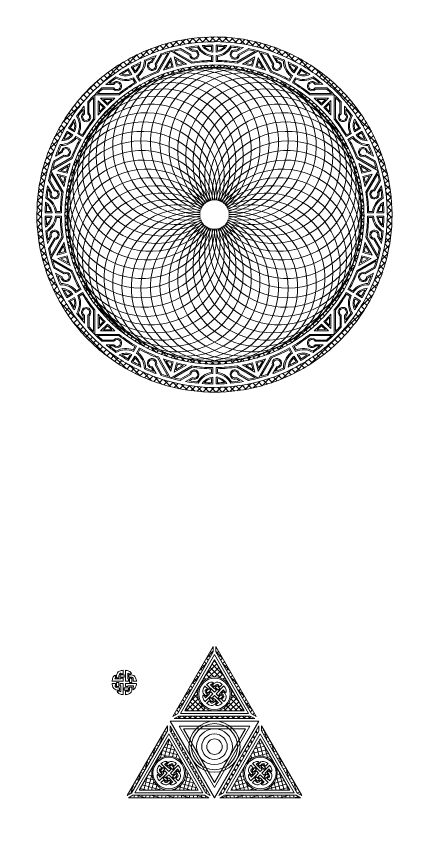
# Model space of a CAD drawing. Header units: inches. Extents: x -17.3 to 28.4, y -11 to 34.2.
# Drawn here: x -0.15 to 5.15, y 23.24 to 34.15 of the extents above; entities that cross this region are included whole.
import ezdxf

# ---------------------------------------------------------------- set-up
doc = ezdxf.new("R2010")
doc.units = ezdxf.units.IN
doc.header["$MEASUREMENT"] = 0
doc.layers.add('NOPLOT', color=5, linetype='Continuous', lineweight=5)

# ---------------------------------------------------------------- blocks, each defined once
blk = doc.blocks.new('*U20')
at = {"layer": 'NOPLOT'}
for p, q in [((-0.036, 0.003), (-0.036, -0.031)), ((-0.021, 0.003), (-0.021, -0.027)), ((0.029, 0.013), (0.082, 0.013)), ((0.035, 0.028), (0.035, 0.035)), ((0.035, 0.028), (0.066, 0.028)), ((0.066, 0.028), (0.066, 0.074)), ((0.082, -0.018), (0.082, 0.013)), ((0.066, -0.074), (-0.082, -0.074)), ((0.035, -0.043), (-0.042, -0.043)), ((0.011, -0.027), (-0.021, -0.027)), ((0.026, -0.018), (0.082, -0.018)), ((0.035, -0.034), (0.066, -0.034)), ((0.035, -0.043), (0.035, -0.034)), ((0.066, -0.074), (0.066, -0.034))]:
    blk.add_line(p, q, dxfattribs=at)
for points in [[(0.031, 0.033, 0.303394), (0.011, 0.003), (0.011, -0.027)], [(0.029, 0.013, 0.153174), (0.026, 0.003), (0.026, -0.018)], [(-0.042, -0.043, -0.104665), (-0.036, -0.031, -0.104665)]]:
    blk.add_lwpolyline(points, format="xyb", dxfattribs=at)
for centre, radius, start, end in [((-0.011, -0.051), 0.064, 113.2559, 157.5099), ((0.043, 0.003), 0.0796, 176.7121, 180), ((0.043, 0.003), 0.064, 112.4901, 180), ((0.082, -0.089), 0.164, 95.4645, 112.4901), ((0.082, -0.089), 0.133, 110.6649, 112.4901), ((0.082, -0.089), 0.164, 157.5099, 174.5355)]:
    blk.add_arc(centre, radius, start, end, dxfattribs=at)
blk = doc.blocks.new('*U21')
at = {"layer": 'NOPLOT', "color": 0, "linetype": 'ByBlock', "lineweight": -2, "transparency": 16777216}
blk.add_blockref('*U20', (3.341, 11.067), dxfattribs=at)
for p, rotation in [((3.512, 11.059), 270), ((3.334, 10.896), 90.00000000000001), ((3.505, 10.888), 180)]:
    blk.add_blockref('*U20', p, dxfattribs=dict(at, rotation=rotation))
blk = doc.blocks.new('TriforceShard')
at = {"layer": 'NOPLOT'}
h = blk.add_hatch(dxfattribs=at)
h.set_pattern_fill('ANSI37', color=256, scale=0.375)
h.paths.add_polyline_path([(0, 0.4174), (-0.1807, 0.1044, -0.57735), (0.1807, 0.1044)])
h.paths.add_polyline_path([(-0.0156, 0.5153), (-0.0156, 0.5778), (-0.5082, -0.2754), (-0.4541, -0.2441)])
h.paths.add_polyline_path([(0.0156, 0.5778), (0.0156, 0.5153), (0.4541, -0.2441), (0.5082, -0.2754)])
h.paths.add_polyline_path([(0.1807, 0.1044, -0.131652), (0.2087, 0, -0.414214), (0, -0.2087), (0.3615, -0.2087)])
h.paths.add_polyline_path([(-0.3615, -0.2087), (0, -0.2087, -0.414214), (-0.2087, 0, -0.131652), (-0.1807, 0.1044)])
h.paths.add_polyline_path([(-0.4385, -0.2712), (-0.4926, -0.3025), (0.4926, -0.3025), (0.4385, -0.2712)])
for points in [[(-0.0156, 0.5778), (-0.5082, -0.2754), (-0.4541, -0.2441), (-0.0156, 0.5153)], [(0.5082, -0.2754), (0.0156, 0.5778), (0.0156, 0.5153), (0.4541, -0.2441)], [(0.4156, -0.24), (-0.4156, -0.24), (0, 0.4799)], [(0.3615, -0.2087), (-0.3615, -0.2087), (0, 0.4174)], [(-0.4926, -0.3025), (0.4926, -0.3025), (0.4385, -0.2712), (-0.4385, -0.2712)]]:
    blk.add_lwpolyline(points, close=True, dxfattribs=at)
for radius in [0.2087, 0.1931]:
    blk.add_circle((0, 0), radius, dxfattribs=at)
blk = doc.blocks.new('*U12')
at = {"layer": 'NOPLOT'}
blk.add_blockref('TriforceShard', (0, -0.1377), dxfattribs=at)
blk = doc.blocks.new('*U13')
at = {"layer": 'NOPLOT', "color": 0, "linetype": 'ByBlock', "lineweight": -2, "transparency": 16777216}
blk.add_blockref('*U12', (9.6444, 5.878), dxfattribs=at)
for p, rotation in [((8.9652, 4.7016), 120), ((10.3235, 4.7016), 240)]:
    blk.add_blockref('*U12', p, dxfattribs=dict(at, rotation=rotation))
blk = doc.blocks.new('*U22')
at = {"layer": 'NOPLOT'}
for p, q in [((-0.036, 0.003), (-0.036, -0.031)), ((-0.021, 0.003), (-0.021, -0.027)), ((0.029, 0.013), (0.082, 0.013)), ((0.035, 0.028), (0.035, 0.035)), ((0.035, 0.028), (0.066, 0.028)), ((0.066, 0.028), (0.066, 0.074)), ((0.082, -0.018), (0.082, 0.013)), ((0.066, -0.074), (-0.082, -0.074)), ((0.035, -0.043), (-0.042, -0.043)), ((0.011, -0.027), (-0.021, -0.027)), ((0.026, -0.018), (0.082, -0.018)), ((0.035, -0.034), (0.066, -0.034)), ((0.035, -0.043), (0.035, -0.034)), ((0.066, -0.074), (0.066, -0.034))]:
    blk.add_line(p, q, dxfattribs=at)
for points in [[(0.031, 0.033, 0.303394), (0.011, 0.003), (0.011, -0.027)], [(0.029, 0.013, 0.153174), (0.026, 0.003), (0.026, -0.018)], [(-0.042, -0.043, -0.104665), (-0.036, -0.031, -0.104665)]]:
    blk.add_lwpolyline(points, format="xyb", dxfattribs=at)
for centre, radius, start, end in [((-0.011, -0.051), 0.064, 113.2559, 157.5099), ((0.043, 0.003), 0.0796, 176.7121, 180), ((0.043, 0.003), 0.064, 112.4901, 180), ((0.082, -0.089), 0.164, 95.4645, 112.4901), ((0.082, -0.089), 0.133, 110.6649, 112.4901), ((0.082, -0.089), 0.164, 157.5099, 174.5355)]:
    blk.add_arc(centre, radius, start, end, dxfattribs=at)
blk = doc.blocks.new('*U23')
at = {"layer": 'NOPLOT', "color": 0, "linetype": 'ByBlock', "lineweight": -2, "transparency": 16777216}
blk.add_blockref('*U22', (3.341, 11.067), dxfattribs=at)
for p, rotation in [((3.512, 11.059), 270), ((3.334, 10.896), 90.00000000000001), ((3.505, 10.888), 180)]:
    blk.add_blockref('*U22', p, dxfattribs=dict(at, rotation=rotation))
blk = doc.blocks.new('Triforce')
at = {"layer": 'NOPLOT'}
for points in [[(0, -0.6257), (0.5419, 0.3129), (-0.5419, 0.3129)], [(0, -0.5007), (0.4337, 0.2504), (-0.4337, 0.2504)], [(0, -0.4382), (0.3795, 0.2191), (-0.3795, 0.2191)]]:
    blk.add_lwpolyline(points, close=True, dxfattribs=at)
for radius in [0.3129, 0.2816, 0.2191, 0.1566, 0.0941]:
    blk.add_circle((0, 0), radius, dxfattribs=at)
blk.add_blockref('*U13', (-9.6444, -5.0938), dxfattribs=at)
at = {"layer": 'NOPLOT', "xscale": 0.9152695710155184, "yscale": 0.9152695710155184, "zscale": 0.9152695710155184, "rotation": 45.00000000000001}
for p in [(4.889, -8.6731), (4.3291, -9.643), (5.449, -9.643)]:
    blk.add_blockref('*U23', p, dxfattribs=at)
blk = doc.blocks.new('Ring_Arc')
at = {"layer": 'NOPLOT'}
for p, q in [((-2.188, 0.586), (-2.024, 0.302)), ((-2.219, 0.457), (-2.139, 0.318)), ((-2.203, 0.459), (-2.13, 0.333)), ((-2.183, 0.546), (-2.041, 0.299)), ((-1.983, 0.507), (-2.108, 0.541)), ((-2.108, 0.541), (-2.012, 0.375)), ((-2.002, 0.496), (-2.075, 0.516)), ((-2.075, 0.516), (-2.02, 0.419)), ((-2.233, 0.386), (-2.18, 0.295)), ((-2.224, 0.34), (-2.197, 0.294)), ((-2.265, 0.039), (-2.266, 0.039)), ((-2.173, 0.023), (-2.266, 0.023)), ((-2.192, 0.039), (-2.25, 0.039)), ((-2.047, 0.023), (-2.126, 0.023)), ((-2.062, 0.039), (-2.112, 0.039))]:
    blk.add_line(p, q, dxfattribs=at)
for centre, radius, start, end in [((0, 0), 2.375, 165, 180), ((0, 0), 2.312, 165, 180), ((0, 0), 2.266, 165, 168.3736), ((0, 0), 2.25, 165.9688, 168.2226), ((0, 0), 2.062, 166.0852, 168.2832), ((0, 0), 2.047, 165.6561, 169.4443), ((0, 0), 2, 165, 180), ((0, 0), 1.969, 165, 180), ((0, 0), 2.266, 170.1909, 174.4452), ((0, 0), 2.25, 171.3028, 174.1884), ((-2.139, 0.271), 0.0625, 158.6822, 81.3178), ((-2.375, 0), 0.25, 5.3794, 61.3108), ((-2.375, 0), 0.266, 8.4565, 59.061), ((-2.139, 0.271), 0.0469, 150, 90), ((0, 0), 2.062, 171.658, 178.9148), ((0, 0), 2.047, 171.5062, 179.3439), ((0, 0), 2.266, 175.7713, 179.4073), ((-2.375, 0), 0.203, 6.6258, 55.3316), ((0, 0), 2.25, 176.5356, 179.0052), ((-2.375, 0), 0.188, 12.0247, 46.4809)]:
    blk.add_arc(centre, radius, start, end, dxfattribs=at)
blk = doc.blocks.new('*U3')
at = {"layer": 'NOPLOT', "xscale": -1, "rotation": 149.9999999999999}
blk.add_blockref('Ring_Arc', (2.011, -0.594), dxfattribs=at)
at = {"layer": 'NOPLOT'}
blk.add_blockref('Ring_Arc', (2.011, -0.594), dxfattribs=at)
blk = doc.blocks.new('*U4')
at = {"layer": 'NOPLOT', "color": 0, "linetype": 'ByBlock', "lineweight": -2, "transparency": 16777216}
for p, rotation in [((9.156, 9.538), 299.9999999999998), ((10.241, 9.511), 269.9999999999999), ((8.202, 9.02), 329.9999999999998), ((11.167, 8.945), 239.9999999999998), ((11.685, 7.991), 209.9999999999999), ((7.608, 7.009), 29.99999999999995), ((11.658, 6.906), 180), ((8.127, 6.055), 59.99999999999997), ((11.092, 5.98), 149.9999999999999), ((10.138, 5.462), 119.9999999999999), ((9.053, 5.489), 89.99999999999997)]:
    blk.add_blockref('*U3', p, dxfattribs=dict(at, rotation=rotation))
blk.add_blockref('*U3', (7.636, 8.094), dxfattribs=at)
blk = doc.blocks.new('*U34')
at = {"layer": 'NOPLOT'}
blk.add_arc((0, 0), 0.984, 326.25, 303.75, dxfattribs=at)
blk = doc.blocks.new('*U35')
at = {"layer": 'NOPLOT', "color": 0, "linetype": 'ByBlock', "lineweight": -2, "transparency": 16777216}
for p, rotation in [((-9.628, 20.476), 322.4999999999988), ((-9.5, 20.484), 314.9999999999989), ((-9.372, 20.476), 307.4999999999989), ((-9.755, 20.451), 329.9999999999988), ((-9.245, 20.451), 299.9999999999989), ((-9.877, 20.409), 337.4999999999987), ((-9.123, 20.409), 292.499999999999), ((-9.992, 20.352), 344.9999999999986), ((-9.008, 20.352), 284.999999999999), ((-10.099, 20.281), 352.4999999999987), ((-8.901, 20.281), 277.4999999999991), ((-10.352, 19.992), 14.99999999999997), ((-10.281, 20.099), 7.499999999999964), ((-8.648, 19.992), 254.9999999999991), ((-8.719, 20.099), 262.4999999999991), ((-8.804, 20.196), 269.9999999999991), ((-10.451, 19.755), 29.99999999999985), ((-10.409, 19.877), 22.49999999999989), ((-8.549, 19.755), 239.9999999999991), ((-8.591, 19.877), 247.4999999999992), ((-10.476, 19.628), 37.49999999999982), ((-8.524, 19.628), 232.4999999999992), ((-10.484, 19.5), 44.99999999999979), ((-8.516, 19.5), 224.9999999999992), ((-10.476, 19.372), 52.49999999999972), ((-8.524, 19.372), 217.4999999999992), ((-10.451, 19.245), 59.99999999999965), ((-8.549, 19.245), 209.9999999999992), ((-10.409, 19.123), 67.49999999999963), ((-8.591, 19.123), 202.4999999999992), ((-10.352, 19.008), 74.99999999999955), ((-8.648, 19.008), 194.9999999999992), ((-10.281, 18.901), 82.49999999999956), ((-8.719, 18.901), 187.4999999999993), ((-9.877, 18.591), 112.4999999999995), ((-9.755, 18.549), 119.9999999999994), ((-9.628, 18.524), 127.4999999999995), ((-9.5, 18.516), 134.9999999999995), ((-9.372, 18.524), 142.4999999999995), ((-9.245, 18.549), 149.9999999999995), ((-9.123, 18.591), 157.4999999999994), ((-10.099, 18.719), 97.4999999999995), ((-9.992, 18.648), 104.9999999999995), ((-10.196, 18.804), 89.99999999999953), ((-9.008, 18.648), 164.9999999999995), ((-8.901, 18.719), 172.4999999999993), ((-8.804, 18.804), 180)]:
    blk.add_blockref('*U34', p, dxfattribs=dict(at, rotation=rotation))
blk.add_blockref('*U34', (-10.196, 20.196), dxfattribs=at)
blk = doc.blocks.new('Ring')
at = {"layer": 'NOPLOT'}
h = blk.add_hatch(dxfattribs=at)
h.set_pattern_fill('ANSI37', color=256, scale=0.5)
edge = h.paths.add_edge_path(flags=17)
edge.add_arc((0, 0), 2.312, 0, 360)
edge = h.paths.add_edge_path()
edge.add_arc((0, 0), 2.375, 0, 360)
h = blk.add_hatch(dxfattribs=at)
h.set_pattern_fill('ANSI37', color=256, scale=0.5)
edge = h.paths.add_edge_path(flags=17)
edge.add_arc((0, 0), 1.969, 0, 360)
edge = h.paths.add_edge_path()
edge.add_arc((0, 0), 2, 0, 360)
for name, p in [('*U4', (-9.647, -7.5)), ('*U35', (9.5, -19.5))]:
    blk.add_blockref(name, p, dxfattribs=at)

msp = doc.modelspace()

# ---------------------------------------------------------------- block references
at = {"layer": 'NOPLOT'}
for name, p in [('Ring', (2.5, 31.5)), ('*U21', (-2.13, 14.266))]:
    msp.add_blockref(name, p, dxfattribs=at)
at = {"layer": 'NOPLOT', "xscale": 1.092574288130731, "yscale": 1.092574288130731, "zscale": 1.092574288130731}
msp.add_blockref('Triforce', (2.5, 24.385), dxfattribs=at)

doc.saveas('drawing.dxf')
